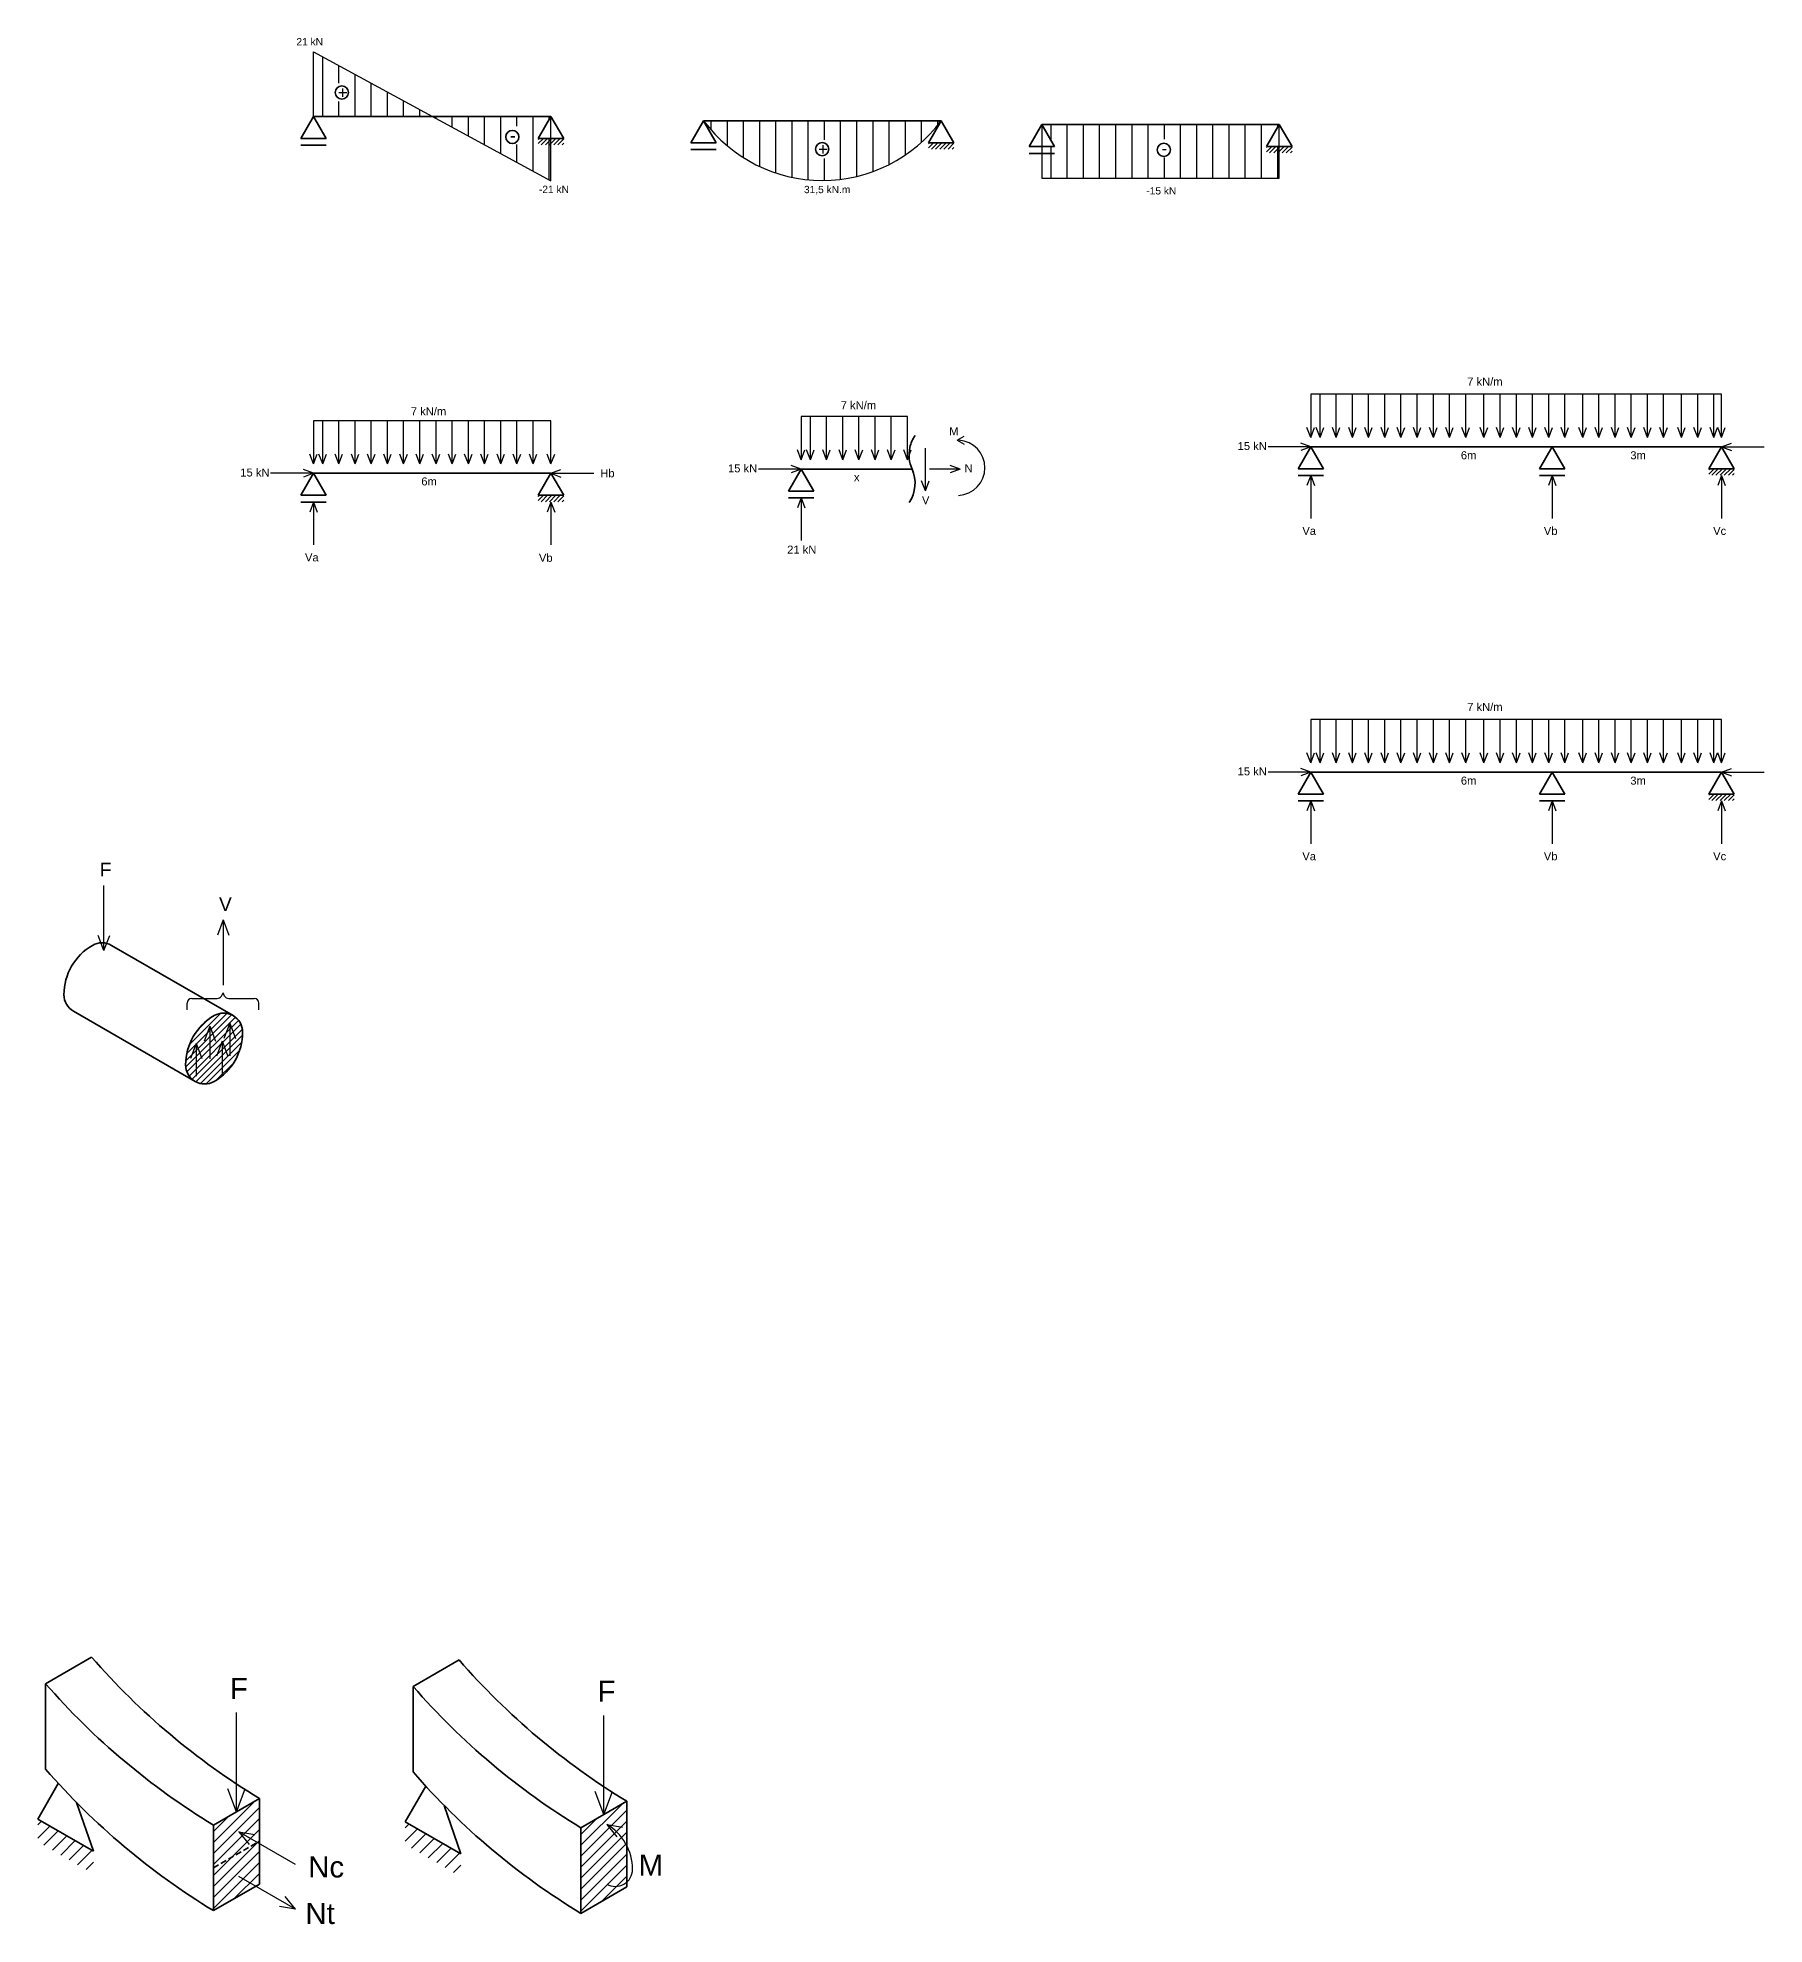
# Model space of a CAD drawing. Header units: millimetres. Extents: x 169 to 2712, y -404 to 335.
# Drawn here: x 780.2 to 1152.7, y -205.3 to 201.8 of the extents above; entities that cross this region are included whole.
import ezdxf

# ---------------------------------------------------------------- set-up
doc = ezdxf.new("R2010")
doc.units = ezdxf.units.MM
doc.linetypes.add('HIDDEN2', pattern=[4.675, 3.175, -1.5])
doc.layers.add('l1', color=7, linetype='Continuous', lineweight=35)
doc.layers.add('l2', color=1, linetype='Continuous', lineweight=30)
doc.styles.get("Standard").update_dxf_attribs({"font": 'txt.shx'})

msp = doc.modelspace()

# ---------------------------------------------------------------- hatches: boundary and pattern name
h = msp.add_hatch()
h.set_pattern_fill('ANSI31', color=1, scale=1.1, angle=45, style=0)
h.paths.add_polyline_path([(996.84, 183.11), (1048.1, 183.11), (1045.36, 178.36), (1048.1, 178.36), (1048.1, 171.53), (996.84, 171.53), (996.84, 176.89), (996.84, 178.36), (999.59, 178.36)])
h.paths.add_polyline_path([(1022, 176), (1024.32, 176), (1024.32, 176.79, 0.336261), (1024.32, 178.51), (1024.32, 179.98), (1022, 179.98), (1022, 178.43, 0.298452), (1022, 176.87)], flags=16)
h = msp.add_hatch()
h.set_pattern_fill('ANSI31', color=256, scale=0.3, style=0)
h.set_pattern_definition([(45, (297.5059, -28.4114), (-0.6735192, 0.6735192), [])])
h.paths.add_polyline_path([(812.12, -19.83, -0.267949), (818.27, -9.18, -0.57735), (824.42, -12.73, -0.267949), (818.27, -23.38, -0.57735)])
h = msp.add_hatch()
h.set_pattern_fill('ANSI31', color=256, scale=0.527035, style=0)
h.paths.add_polyline_path([(818.12, -183.86), (823.08, -180.99), (828.04, -178.13), (828.04, -187.36), (827.59, -187.62), (818.12, -193.09)])
h.paths.add_polyline_path([(818.12, -193.09), (827.59, -187.62), (828.04, -187.87), (828.04, -196.59), (827.24, -197.05), (818.12, -202.32)])
h = msp.add_hatch()
h.set_pattern_fill('ANSI31', color=256, scale=0.527035, style=0)
h.set_pattern_definition([(45, (79.2988, -0.603), (-1.1832267, 1.1832267), [])])
h.paths.add_polyline_path([(897.42, -184.46), (902.38, -181.59), (907.34, -178.73), (907.34, -187.96), (906.89, -188.22), (897.42, -193.69)])
h.paths.add_polyline_path([(897.42, -193.69), (906.89, -188.22), (907.34, -188.48), (907.34, -197.19), (906.54, -197.65), (897.42, -202.92)])
at = {"layer": 'l1'}
h = msp.add_hatch(dxfattribs=at)
h.set_pattern_fill('ANSI31', color=256, scale=0.2, style=0)
h.set_pattern_definition([(45, (603.49394, -38.3516), (-0.4490128, 0.4490128), [])])
h.paths.add_polyline_path([(888.2, 180.13), (893.69, 180.13), (893.69, 178.75), (888.2, 178.75)])
h = msp.add_hatch(dxfattribs=at)
h.set_pattern_fill('ANSI31', color=256, scale=0.2, style=0)
h.set_pattern_definition([(45, (687.68654, -39.2871), (-0.4490128, 0.4490128), [])])
h.paths.add_polyline_path([(972.39, 179.19), (977.88, 179.19), (977.88, 177.81), (972.39, 177.81)])
h = msp.add_hatch(dxfattribs=at)
h.set_pattern_fill('ANSI31', color=256, scale=0.2, style=0)
h.set_pattern_definition([(45, (760.65345, -40.11863), (-0.4490128, 0.4490128), [])])
h.paths.add_polyline_path([(1045.36, 178.36), (1050.85, 178.36), (1050.85, 176.98), (1045.36, 176.98)])
h = msp.add_hatch(dxfattribs=at)
h.set_pattern_fill('ANSI31', color=256, scale=0.2, style=0)
h.set_pattern_definition([(45, (856.07235, -109.6555), (-0.4490128, 0.4490128), [])])
h.paths.add_polyline_path([(1140.78, 108.82), (1146.26, 108.82), (1146.26, 107.44), (1140.78, 107.44)])
h = msp.add_hatch(dxfattribs=at)
h.set_pattern_fill('ANSI31', color=256, scale=0.2, style=0)
h.set_pattern_definition([(45, (603.49394, -115.37226), (-0.4490128, 0.4490128), [])])
h.paths.add_polyline_path([(888.2, 103.11), (893.69, 103.11), (893.69, 101.73), (888.2, 101.73)])
h = msp.add_hatch(dxfattribs=at)
h.set_pattern_fill('ANSI31', color=256, scale=0.2, style=0)
h.set_pattern_definition([(45, (856.07235, -179.8659), (-0.4490128, 0.4490128), [])])
h.paths.add_polyline_path([(1140.78, 38.61), (1146.26, 38.61), (1146.26, 37.23), (1140.78, 37.23)])
h = msp.add_hatch(dxfattribs=at)
h.set_pattern_fill('ANSI31', color=256, scale=0.638137, style=0)
h.set_pattern_definition([(45, (-9.1416, 84.1299), (-1.4326586, 1.4326586), [])])
h.paths.add_polyline_path([(780.2, -182.55), (792.22, -189.49), (792.22, -194.38), (780.2, -187.44)])
h = msp.add_hatch(dxfattribs=at)
h.set_pattern_fill('ANSI31', color=256, scale=0.638137, style=0)
h.set_pattern_definition([(45, (70.1572, 83.5268), (-1.4326586, 1.4326586), [])])
h.paths.add_polyline_path([(859.5, -183.16), (871.52, -190.09), (871.52, -194.98), (859.5, -188.04)])

# ---------------------------------------------------------------- linework, layer by layer
at = {"color": 1}
for p, q in [((841.69, 184.88), (841.69, 197.7)), ((845.19, 192.05), (845.19, 195.8)), ((848.68, 184.88), (848.68, 193.91)), ((852.17, 184.88), (852.17, 192.01)), ((845.19, 184.88), (845.19, 188.07)), ((855.66, 184.88), (855.66, 190.12)), ((859.16, 184.88), (859.16, 188.22)), ((862.65, 184.88), (862.65, 186.33)), ((866.14, 184.43), (866.14, 184.88)), ((869.63, 182.54), (869.63, 184.88)), ((873.12, 180.64), (873.12, 184.88)), ((876.62, 178.75), (876.62, 184.88)), ((880.11, 176.85), (880.11, 184.88)), ((883.6, 182.75), (883.6, 184.88)), ((887.1, 173.06), (887.1, 184.88)), ((925.51, 181.94), (925.51, 183.94)), ((929, 178.52), (929, 183.94)), ((932.5, 175.97), (932.5, 183.94)), ((935.99, 174.06), (935.99, 183.94)), ((939.48, 172.68), (939.48, 183.94)), ((942.98, 171.74), (942.98, 183.94)), ((946.47, 171.22), (946.47, 183.94)), ((949.96, 179.8), (949.96, 183.94)), ((953.45, 171.3), (953.45, 183.94)), ((956.95, 171.94), (956.95, 183.94)), ((960.44, 173), (960.44, 183.94)), ((963.93, 174.52), (963.93, 183.94)), ((967.42, 176.58), (967.42, 183.94)), ((970.92, 179.31), (970.92, 183.94)), ((974.41, 183.03), (974.41, 183.94)), ((949.96, 171.07), (949.96, 175.82))]:
    msp.add_line(p, q, dxfattribs=at)
for p, q in [((890.59, 184.27), (890.59, 184.88)), ((974.78, 183.33), (974.78, 183.94)), ((890.59, 171.17), (890.59, 180.13)), ((883.6, 174.96), (883.6, 178.78)), ((812.44, -7.95), (812.44, -6.48)), ((813.44, -5.48), (818.94, -5.48)), ((819.83, -4.96), (820.18, -4.29)), ((820.53, -4.96), (820.18, -4.29)), ((821.41, -5.48), (826.92, -5.48)), ((827.92, -7.95), (827.92, -6.48))]:
    msp.add_line(p, q)
for centre, start, end in [((813.44, -6.48), 90, 180), ((818.94, -4.48), 270, 331.9275), ((821.41, -4.48), 208.0725, 270), ((826.92, -6.48), 0, 90)]:
    msp.add_arc(centre, 1, start, end)
at = {"layer": 'l1'}
for p, q in [((836.94, 180.13), (839.68, 184.88)), ((839.68, 184.88), (890.94, 184.88)), ((839.68, 184.88), (842.43, 180.13)), ((888.2, 180.13), (890.94, 184.88)), ((890.94, 184.88), (893.69, 180.13)), ((921.13, 179.19), (923.88, 183.94)), ((923.88, 183.94), (975.13, 183.94)), ((923.88, 183.94), (926.62, 179.19)), ((972.39, 179.19), (975.13, 183.94)), ((975.13, 183.94), (977.88, 179.19)), ((836.94, 180.13), (842.43, 180.13)), ((888.2, 180.13), (893.69, 180.13)), ((921.13, 179.19), (926.62, 179.19)), ((972.39, 179.19), (977.88, 179.19)), ((994.1, 178.36), (996.84, 183.11)), ((996.84, 183.11), (1048.1, 183.11)), ((996.84, 183.11), (999.59, 178.36)), ((1045.36, 178.36), (1048.1, 183.11)), ((1048.1, 183.11), (1050.85, 178.36)), ((836.94, 178.65), (842.43, 178.65)), ((921.13, 177.72), (926.62, 177.72)), ((994.1, 178.36), (999.59, 178.36)), ((994.1, 176.89), (999.59, 176.89)), ((1045.36, 178.36), (1050.85, 178.36)), ((1052.14, 108.82), (1054.88, 113.58)), ((1054.88, 113.58), (1092.26, 113.58)), ((1054.88, 113.58), (1057.62, 108.82)), ((1092.26, 113.58), (1143.52, 113.58)), ((1104.25, 108.82), (1106.99, 113.58)), ((1106.99, 113.58), (1109.74, 108.82)), ((1140.78, 108.82), (1143.52, 113.58)), ((1143.52, 113.58), (1146.26, 108.82)), ((836.94, 103.11), (839.68, 107.86)), ((839.68, 107.86), (890.94, 107.86)), ((839.68, 107.86), (842.43, 103.11)), ((888.2, 103.11), (890.94, 107.86)), ((890.94, 107.86), (893.69, 103.11)), ((942.17, 104.01), (944.91, 108.76)), ((944.91, 108.76), (947.66, 104.01)), ((944.91, 108.76), (968.86, 108.76)), ((1052.14, 108.82), (1057.62, 108.82)), ((1052.14, 107.35), (1057.62, 107.35)), ((1104.25, 108.82), (1109.74, 108.82)), ((1104.25, 107.35), (1109.74, 107.35)), ((1140.78, 108.82), (1146.26, 108.82)), ((836.94, 103.11), (842.43, 103.11)), ((888.2, 103.11), (893.69, 103.11)), ((942.17, 104.01), (947.66, 104.01)), ((942.17, 102.54), (947.66, 102.54)), ((836.94, 101.63), (842.43, 101.63)), ((1052.14, 38.61), (1054.88, 43.37)), ((1054.88, 43.37), (1092.26, 43.37)), ((1054.88, 43.37), (1057.62, 38.61)), ((1092.26, 43.37), (1143.52, 43.37)), ((1104.25, 38.61), (1106.99, 43.37)), ((1106.99, 43.37), (1109.74, 38.61)), ((1140.78, 38.61), (1143.52, 43.37)), ((1143.52, 43.37), (1146.26, 38.61)), ((1052.14, 38.61), (1057.62, 38.61)), ((1052.14, 37.14), (1057.62, 37.14)), ((1104.25, 38.61), (1109.74, 38.61)), ((1104.25, 37.14), (1109.74, 37.14)), ((1140.78, 38.61), (1146.26, 38.61)), ((796.11, 5.98), (822.37, -9.18)), ((814.17, -23.38), (787.91, -8.22)), ((781.9, -153.34), (791.83, -147.61)), ((861.2, -153.94), (871.12, -148.22)), ((781.9, -153.34), (781.9, -171.8)), ((861.2, -153.94), (861.2, -172.4)), ((780.2, -182.55), (784.64, -174.87)), ((792.22, -189.49), (788.59, -179)), ((818.12, -183.86), (828.04, -178.13)), ((828.04, -178.13), (828.04, -196.59)), ((859.5, -183.16), (863.94, -175.47)), ((897.42, -184.46), (907.34, -178.73)), ((907.34, -178.73), (907.34, -197.19)), ((780.2, -182.55), (792.22, -189.49)), ((859.5, -183.16), (871.52, -190.09)), ((871.52, -190.09), (867.88, -179.6)), ((818.12, -183.86), (818.12, -202.32)), ((897.42, -184.46), (897.42, -202.92)), ((818.12, -202.32), (828.04, -196.59)), ((897.42, -202.92), (907.34, -197.19))]:
    msp.add_line(p, q, dxfattribs=at)
at = {"layer": 'l1', "linetype": 'HIDDEN2', "ltscale": 0.4}
msp.add_line((818.12, -193.09), (828.04, -187.36), dxfattribs=at)
at = {"layer": 'l1'}
for points in [[(968.21, 101.52, 0.262917), (968.86, 108.76, -0.162536), (968.39, 113.43, -0.096268), (969.52, 116.01)], [(828.04, -178.13, -0.077272), (791.83, -147.61)], [(907.34, -178.73, -0.077272), (871.12, -148.22)], [(818.12, -183.86, -0.077272), (781.9, -153.34)], [(897.42, -184.46, -0.077272), (861.2, -153.94)], [(818.12, -202.32, -0.077272), (781.9, -171.8)], [(897.42, -202.92, -0.077272), (861.2, -172.4)]]:
    msp.add_lwpolyline(points, format="xyb", dxfattribs=at)
for centre in [(845.82, 190.04), (882.61, 180.43), (949.46, 177.79), (1023.19, 177.65)]:
    msp.add_circle(centre, 1.42, dxfattribs=at)
for centre, radius, start, end in [((798.16, -4.67), 12.3, 120, 180), ((794.06, 2.43), 4.1, 60, 120), ((789.96, -4.67), 4.1, 180, 240), ((820.32, -12.73), 4.1, 360, 120), ((812.12, -12.73), 12.3, 300, 360), ((816.22, -19.83), 4.1, 180, 300)]:
    msp.add_arc(centre, radius, start, end, dxfattribs=at)
at = {"layer": 'l1', "ltscale": 0.4}
msp.add_arc((824.42, -19.83), 12.3, 120, 180, dxfattribs=at)
at = {"layer": 'l2', "color": 1}
msp.add_line((839.68, 198.79), (890.94, 170.98), dxfattribs=at)
at = {"layer": 'l2'}
for p, q in [((996.84, 183.11), (996.84, 171.53)), ((1048.1, 171.53), (1048.1, 183.11)), ((996.84, 171.53), (1048.1, 171.53)), ((1143.52, 124.92), (1054.88, 124.92)), ((1054.88, 124.92), (1054.88, 115.59)), ((1056.89, 115.59), (1056.89, 124.92)), ((1060.38, 115.59), (1060.38, 124.92)), ((1063.87, 115.59), (1063.87, 124.92)), ((1067.37, 115.59), (1067.37, 124.92)), ((1070.86, 115.59), (1070.86, 124.92)), ((1074.35, 115.59), (1074.35, 124.92)), ((1077.84, 115.59), (1077.84, 124.92)), ((1081.34, 115.59), (1081.34, 124.92)), ((1084.83, 115.59), (1084.83, 124.92)), ((1088.32, 115.59), (1088.32, 124.92)), ((1092.26, 115.59), (1092.26, 124.92)), ((1095.75, 115.59), (1095.75, 124.92)), ((1099.25, 115.59), (1099.25, 124.92)), ((1102.74, 115.59), (1102.74, 124.92)), ((1106.23, 115.59), (1106.23, 124.92)), ((1109.72, 115.59), (1109.72, 124.92)), ((1113.57, 115.59), (1113.57, 124.92)), ((1117.06, 115.59), (1117.06, 124.92)), ((1120.56, 115.59), (1120.56, 124.92)), ((1124.05, 115.59), (1124.05, 124.92)), ((1127.54, 115.59), (1127.54, 124.92)), ((1131.03, 115.59), (1131.03, 124.92)), ((1134.88, 115.59), (1134.88, 124.92)), ((1138.37, 115.59), (1138.37, 124.92)), ((1141.86, 115.59), (1141.86, 124.92)), ((1143.52, 115.59), (1143.52, 124.92)), ((890.94, 119.21), (839.68, 119.21)), ((839.68, 119.21), (839.68, 109.87)), ((841.69, 109.87), (841.69, 119.21)), ((845.19, 109.87), (845.19, 119.21)), ((848.68, 109.87), (848.68, 119.21)), ((852.17, 109.87), (852.17, 119.21)), ((855.66, 109.87), (855.66, 119.21)), ((859.16, 109.87), (859.16, 119.21)), ((862.65, 109.87), (862.65, 119.21)), ((866.14, 109.87), (866.14, 119.21)), ((869.63, 109.87), (869.63, 119.21)), ((873.12, 109.87), (873.12, 119.21)), ((876.62, 109.87), (876.62, 119.21)), ((880.11, 109.87), (880.11, 119.21)), ((883.6, 109.87), (883.6, 119.21)), ((887.1, 109.87), (887.1, 119.21)), ((890.94, 109.87), (890.94, 119.21)), ((944.91, 120.11), (944.91, 110.77)), ((967.88, 120.11), (944.91, 120.11)), ((946.92, 110.77), (946.92, 120.11)), ((950.41, 110.77), (950.41, 120.11)), ((953.91, 110.77), (953.91, 120.11)), ((957.4, 110.77), (957.4, 120.11)), ((960.89, 110.77), (960.89, 120.11)), ((964.38, 110.77), (964.38, 120.11)), ((967.88, 110.77), (967.88, 120.11)), ((978.61, 115.01), (980.13, 115.87)), ((978.61, 115.01), (980.13, 114.16)), ((1054.88, 113.58), (1052.74, 114.38)), ((1054.88, 115.59), (1054.07, 117.72)), ((1054.88, 115.59), (1055.69, 117.72)), ((1056.89, 115.59), (1056.08, 117.72)), ((1056.89, 115.59), (1057.7, 117.72)), ((1060.38, 115.59), (1059.57, 117.72)), ((1060.38, 115.59), (1061.19, 117.72)), ((1063.87, 115.59), (1063.07, 117.72)), ((1063.87, 115.59), (1064.68, 117.72)), ((1067.37, 115.59), (1066.56, 117.72)), ((1067.37, 115.59), (1068.17, 117.72)), ((1070.86, 115.59), (1070.05, 117.72)), ((1070.86, 115.59), (1071.67, 117.72)), ((1074.35, 115.59), (1073.54, 117.72)), ((1074.35, 115.59), (1075.16, 117.72)), ((1077.84, 115.59), (1077.04, 117.72)), ((1077.84, 115.59), (1078.65, 117.72)), ((1081.34, 115.59), (1080.53, 117.72)), ((1081.34, 115.59), (1082.14, 117.72)), ((1084.83, 115.59), (1084.02, 117.72)), ((1084.83, 115.59), (1085.64, 117.72)), ((1088.32, 115.59), (1087.51, 117.72)), ((1088.32, 115.59), (1089.13, 117.72)), ((1092.26, 115.59), (1091.45, 117.72)), ((1092.26, 115.59), (1093.07, 117.72)), ((1095.75, 115.59), (1094.95, 117.72)), ((1095.75, 115.59), (1096.56, 117.72)), ((1099.25, 115.59), (1098.44, 117.72)), ((1099.25, 115.59), (1100.05, 117.72)), ((1102.74, 115.59), (1101.93, 117.72)), ((1102.74, 115.59), (1103.55, 117.72)), ((1106.23, 115.59), (1105.42, 117.72)), ((1106.23, 115.59), (1107.04, 117.72)), ((1109.72, 115.59), (1108.92, 117.72)), ((1109.72, 115.59), (1110.53, 117.72)), ((1113.57, 115.59), (1112.76, 117.72)), ((1113.57, 115.59), (1114.38, 117.72)), ((1117.06, 115.59), (1116.26, 117.72)), ((1117.06, 115.59), (1117.87, 117.72)), ((1120.56, 115.59), (1119.75, 117.72)), ((1120.56, 115.59), (1121.36, 117.72)), ((1124.05, 115.59), (1123.24, 117.72)), ((1124.05, 115.59), (1124.86, 117.72)), ((1127.54, 115.59), (1126.73, 117.72)), ((1127.54, 115.59), (1128.35, 117.72)), ((1131.03, 115.59), (1130.23, 117.72)), ((1131.03, 115.59), (1131.84, 117.72)), ((1134.88, 115.59), (1134.07, 117.72)), ((1134.88, 115.59), (1135.69, 117.72)), ((1138.37, 115.59), (1137.57, 117.72)), ((1138.37, 115.59), (1139.18, 117.72)), ((1141.86, 115.59), (1141.06, 117.72)), ((1141.86, 115.59), (1142.67, 117.72)), ((1143.52, 115.59), (1142.71, 117.72)), ((1143.52, 115.59), (1144.33, 117.72)), ((1143.52, 113.58), (1145.66, 114.38)), ((839.68, 109.87), (838.88, 112.01)), ((839.68, 109.87), (840.49, 112.01)), ((841.69, 109.87), (840.89, 112.01)), ((841.69, 109.87), (842.5, 112.01)), ((845.19, 109.87), (844.38, 112.01)), ((845.19, 109.87), (845.99, 112.01)), ((848.68, 109.87), (847.87, 112.01)), ((848.68, 109.87), (849.48, 112.01)), ((852.17, 109.87), (851.36, 112.01)), ((852.17, 109.87), (852.98, 112.01)), ((855.66, 109.87), (854.86, 112.01)), ((855.66, 109.87), (856.47, 112.01)), ((859.16, 109.87), (858.35, 112.01)), ((859.16, 109.87), (859.96, 112.01)), ((862.65, 109.87), (861.84, 112.01)), ((862.65, 109.87), (863.45, 112.01)), ((866.14, 109.87), (865.33, 112.01)), ((866.14, 109.87), (866.95, 112.01)), ((869.63, 109.87), (868.83, 112.01)), ((869.63, 109.87), (870.44, 112.01)), ((873.12, 109.87), (872.32, 112.01)), ((873.12, 109.87), (873.93, 112.01)), ((876.62, 109.87), (875.81, 112.01)), ((876.62, 109.87), (877.42, 112.01)), ((880.11, 109.87), (879.3, 112.01)), ((880.11, 109.87), (880.92, 112.01)), ((883.6, 109.87), (882.8, 112.01)), ((883.6, 109.87), (884.41, 112.01)), ((887.1, 109.87), (886.29, 112.01)), ((887.1, 109.87), (887.9, 112.01)), ((890.94, 109.87), (890.13, 112.01)), ((890.94, 109.87), (891.75, 112.01)), ((944.91, 110.77), (944.11, 112.91)), ((944.91, 110.77), (945.72, 112.91)), ((946.92, 110.77), (946.11, 112.91)), ((946.92, 110.77), (947.73, 112.91)), ((950.41, 110.77), (949.61, 112.91)), ((950.41, 110.77), (951.22, 112.91)), ((953.91, 110.77), (953.1, 112.91)), ((953.91, 110.77), (954.71, 112.91)), ((957.4, 110.77), (956.59, 112.91)), ((957.4, 110.77), (958.21, 112.91)), ((960.89, 110.77), (960.08, 112.91)), ((960.89, 110.77), (961.7, 112.91)), ((964.38, 110.77), (963.58, 112.91)), ((964.38, 110.77), (965.19, 112.91)), ((967.88, 110.77), (967.07, 112.91)), ((967.88, 110.77), (968.68, 112.91)), ((971.73, 104.07), (971.73, 113.29)), ((1054.88, 113.58), (1045.66, 113.58)), ((1054.88, 113.58), (1052.74, 112.77)), ((1143.52, 113.58), (1145.66, 112.77)), ((1143.52, 113.58), (1152.74, 113.58)), ((839.68, 107.86), (830.46, 107.86)), ((839.68, 107.86), (837.55, 108.67)), ((839.68, 107.86), (837.55, 107.05)), ((890.94, 107.86), (893.08, 108.67)), ((890.94, 107.86), (893.08, 107.05)), ((890.94, 107.86), (900.16, 107.86)), ((944.91, 108.76), (935.69, 108.76)), ((944.91, 108.76), (942.78, 109.57)), ((944.91, 108.76), (942.78, 107.96)), ((971.73, 104.07), (970.92, 106.21)), ((971.73, 104.07), (972.54, 106.21)), ((979.22, 108.76), (972.6, 108.76)), ((979.22, 108.76), (977.09, 109.57)), ((979.22, 108.76), (977.09, 107.96)), ((1054.88, 107.35), (1054.07, 105.21)), ((1054.88, 107.35), (1054.88, 98.13)), ((1054.88, 107.35), (1055.69, 105.21)), ((1106.99, 107.35), (1106.18, 105.21)), ((1106.99, 107.35), (1106.99, 98.13)), ((1106.99, 107.35), (1107.8, 105.21)), ((1143.52, 107.35), (1142.71, 105.21)), ((1143.52, 107.35), (1143.52, 98.13)), ((1143.52, 107.35), (1144.33, 105.21)), ((944.91, 102.54), (944.11, 100.4)), ((944.91, 102.54), (944.91, 93.32)), ((944.91, 102.54), (945.72, 100.4)), ((839.68, 101.63), (838.88, 99.5)), ((839.68, 101.63), (839.68, 92.41)), ((839.68, 101.63), (840.49, 99.5)), ((890.94, 101.63), (890.13, 99.5)), ((890.94, 101.63), (890.94, 92.41)), ((890.94, 101.63), (891.75, 99.5)), ((1143.52, 54.71), (1054.88, 54.71)), ((1054.88, 54.71), (1054.88, 45.38)), ((1056.89, 45.38), (1056.89, 54.71)), ((1060.38, 45.38), (1060.38, 54.71)), ((1063.87, 45.38), (1063.87, 54.71)), ((1067.37, 45.38), (1067.37, 54.71)), ((1070.86, 45.38), (1070.86, 54.71)), ((1074.35, 45.38), (1074.35, 54.71)), ((1077.84, 45.38), (1077.84, 54.71)), ((1081.34, 45.38), (1081.34, 54.71)), ((1084.83, 45.38), (1084.83, 54.71)), ((1088.32, 45.38), (1088.32, 54.71)), ((1092.26, 45.38), (1092.26, 54.71)), ((1095.75, 45.38), (1095.75, 54.71)), ((1099.25, 45.38), (1099.25, 54.71)), ((1102.74, 45.38), (1102.74, 54.71)), ((1106.23, 45.38), (1106.23, 54.71)), ((1109.72, 45.38), (1109.72, 54.71)), ((1113.57, 45.38), (1113.57, 54.71)), ((1117.06, 45.38), (1117.06, 54.71)), ((1120.56, 45.38), (1120.56, 54.71)), ((1124.05, 45.38), (1124.05, 54.71)), ((1127.54, 45.38), (1127.54, 54.71)), ((1131.03, 45.38), (1131.03, 54.71)), ((1134.88, 45.38), (1134.88, 54.71)), ((1138.37, 45.38), (1138.37, 54.71)), ((1141.86, 45.38), (1141.86, 54.71)), ((1143.52, 45.38), (1143.52, 54.71)), ((1054.88, 45.38), (1054.07, 47.51)), ((1054.88, 45.38), (1055.69, 47.51)), ((1056.89, 45.38), (1056.08, 47.51)), ((1056.89, 45.38), (1057.7, 47.51)), ((1060.38, 45.38), (1059.57, 47.51)), ((1060.38, 45.38), (1061.19, 47.51)), ((1063.87, 45.38), (1063.07, 47.51)), ((1063.87, 45.38), (1064.68, 47.51)), ((1067.37, 45.38), (1066.56, 47.51)), ((1067.37, 45.38), (1068.17, 47.51)), ((1070.86, 45.38), (1070.05, 47.51)), ((1070.86, 45.38), (1071.67, 47.51)), ((1074.35, 45.38), (1073.54, 47.51)), ((1074.35, 45.38), (1075.16, 47.51)), ((1077.84, 45.38), (1077.04, 47.51)), ((1077.84, 45.38), (1078.65, 47.51)), ((1081.34, 45.38), (1080.53, 47.51)), ((1081.34, 45.38), (1082.14, 47.51)), ((1084.83, 45.38), (1084.02, 47.51)), ((1084.83, 45.38), (1085.64, 47.51)), ((1088.32, 45.38), (1087.51, 47.51)), ((1088.32, 45.38), (1089.13, 47.51)), ((1092.26, 45.38), (1091.45, 47.51)), ((1092.26, 45.38), (1093.07, 47.51)), ((1095.75, 45.38), (1094.95, 47.51)), ((1095.75, 45.38), (1096.56, 47.51)), ((1099.25, 45.38), (1098.44, 47.51)), ((1099.25, 45.38), (1100.05, 47.51)), ((1102.74, 45.38), (1101.93, 47.51)), ((1102.74, 45.38), (1103.55, 47.51)), ((1106.23, 45.38), (1105.42, 47.51)), ((1106.23, 45.38), (1107.04, 47.51)), ((1109.72, 45.38), (1108.92, 47.51)), ((1109.72, 45.38), (1110.53, 47.51)), ((1113.57, 45.38), (1112.76, 47.51)), ((1113.57, 45.38), (1114.38, 47.51)), ((1117.06, 45.38), (1116.26, 47.51)), ((1117.06, 45.38), (1117.87, 47.51)), ((1120.56, 45.38), (1119.75, 47.51)), ((1120.56, 45.38), (1121.36, 47.51)), ((1124.05, 45.38), (1123.24, 47.51)), ((1124.05, 45.38), (1124.86, 47.51)), ((1127.54, 45.38), (1126.73, 47.51)), ((1127.54, 45.38), (1128.35, 47.51)), ((1131.03, 45.38), (1130.23, 47.51)), ((1131.03, 45.38), (1131.84, 47.51)), ((1134.88, 45.38), (1134.07, 47.51)), ((1134.88, 45.38), (1135.69, 47.51)), ((1138.37, 45.38), (1137.57, 47.51)), ((1138.37, 45.38), (1139.18, 47.51)), ((1141.86, 45.38), (1141.06, 47.51)), ((1141.86, 45.38), (1142.67, 47.51)), ((1143.52, 45.38), (1142.71, 47.51)), ((1143.52, 45.38), (1144.33, 47.51)), ((1054.88, 43.37), (1045.66, 43.37)), ((1054.88, 43.37), (1052.74, 44.17)), ((1054.88, 43.37), (1052.74, 42.56)), ((1143.52, 43.37), (1145.66, 44.17)), ((1143.52, 43.37), (1145.66, 42.56)), ((1143.52, 43.37), (1152.74, 43.37)), ((1054.88, 37.14), (1054.07, 35)), ((1054.88, 37.14), (1054.88, 27.92)), ((1054.88, 37.14), (1055.69, 35)), ((1106.99, 37.14), (1106.18, 35)), ((1106.99, 37.14), (1106.99, 27.92)), ((1106.99, 37.14), (1107.8, 35)), ((1143.52, 37.14), (1142.71, 35)), ((1143.52, 37.14), (1143.52, 27.92)), ((1143.52, 37.14), (1144.33, 35)), ((794.5, 4.86), (794.5, 18.92)), ((820.23, 11.46), (819, 8.2)), ((820.23, 11.46), (820.23, -2.59)), ((820.23, 11.46), (821.46, 8.2)), ((794.5, 4.86), (793.27, 8.12)), ((794.5, 4.86), (795.73, 8.12)), ((817.33, -11.44), (816.1, -14.7)), ((817.33, -11.44), (817.33, -18.47)), ((817.33, -11.44), (818.57, -14.7)), ((821.62, -10.82), (820.39, -14.08)), ((821.62, -10.82), (821.62, -17.85)), ((821.62, -10.82), (822.85, -14.08)), ((814.39, -15.2), (813.16, -18.46)), ((814.39, -15.2), (814.39, -22.23)), ((814.39, -15.2), (815.62, -18.46)), ((820.01, -14.66), (818.78, -17.92)), ((820.01, -14.66), (820.01, -21.69)), ((820.01, -14.66), (821.25, -17.92)), ((823.08, -180.99), (823.08, -159.58)), ((902.38, -181.59), (902.38, -160.19)), ((823.08, -180.99), (821.21, -176.03)), ((823.08, -180.99), (824.95, -176.03)), ((902.38, -181.59), (900.5, -176.63)), ((902.38, -181.59), (904.25, -176.63)), ((835.81, -192.36), (823.63, -185.33)), ((823.63, -185.33), (827.07, -185.89)), ((823.63, -185.33), (825.84, -188.02)), ((902.97, -183.71), (906.4, -184.27)), ((902.97, -183.71), (905.17, -186.4)), ((835.81, -201.99), (823.63, -194.96)), ((835.81, -201.99), (833.6, -199.3)), ((835.81, -201.99), (832.37, -201.43))]:
    msp.add_line(p, q, dxfattribs=at)
for points in [[(839.68, 184.88), (839.68, 198.79)], [(890.94, 170.98), (890.94, 184.88)]]:
    msp.add_lwpolyline(points, dxfattribs=at)
msp.add_lwpolyline([(923.88, 183.94, 0.50295), (975.13, 183.94, -14.568206)], format="xyb", dxfattribs=at)
for centre, radius, start, end in [((978.61, 109.04), 5.97, 272.8617, 86.7058), ((897.38, -193.38), 11.17, 0, 60), ((904.83, -193.38), 3.72, 240, 0)]:
    msp.add_arc(centre, radius, start, end, dxfattribs=at)

# ---------------------------------------------------------------- texts
for s, insert, char_height, width, attachment_point in [('{\\fArial|b0|i0|c0|p34;21 kN}', (836.02, 201.77), 1.5729, 6.7076, 1), ('{\\fArial|b0|i0|c0|p34;+}', (844.94, 191.39), 2.6511, 11.3052, 1), ('{\\fArial|b0|i0|c0|p34;-}', (882.08, 182.09), 2.6511, 11.3052, 1), ('{\\fArial|b0|i0|c0|p34;+}', (948.58, 179.14), 2.6511, 11.3052, 1), ('{\\fArial|b0|i0|c0|p34;-}', (1022.66, 179.32), 2.6511, 11.3052, 1), ('{\\fArial|b0|i0|c0|p34;-21 kN}', (888.35, 169.91), 1.5729, 6.7076, 1), ('{\\fArial|b0|i0|c0|p34;31,5 kN.m}', (945.53, 169.88), 1.5729, 9.8489, 1), ('{\\fArial|b0|i0|c0|p34;-15 kN}', (1019.4, 169.6), 1.5729, 9.8489, 1), ('{\\fArial|b0|i0|c0|p34;7 kN/m}', (1088.64, 128.51), 1.7267, 9.865, 1), ('{\\fArial|b0|i0|c0|p34;7 kN/m}', (860.71, 122.1), 1.7267, 9.865, 1), ('{\\fArial|b0|i0|c0|p34;7 kN/m}', (953.47, 123.41), 1.7267, 9.865, 1), ('{\\fArial|b0|i0|c0|p34;M}', (976.88, 116.06), 1.7267, 7.3635, 7), ('{\\fArial|b0|i0|c0|p34;15 kN}', (1039.11, 114.61), 1.7267, 7.3635, 1), ('{\\fArial|b0|i0|c0|p34;6m}', (1087.27, 112.61), 1.7267, 7.3635, 1), ('{\\fArial|b0|i0|c0|p34;3m}', (1123.84, 112.61), 1.7267, 7.3635, 1), ('{\\fArial|b0|i0|c0|p34;15 kN}', (823.91, 108.89), 1.7267, 7.3635, 1), ('{\\fArial|b0|i0|c0|p34;6m}', (862.97, 106.97), 1.7267, 7.3635, 1), ('{\\fArial|b0|i0|c0|p34;Hb}', (901.59, 108.73), 1.7267, 7.3635, 1), ('{\\fArial|b0|i0|c0|p34;15 kN}', (929.14, 109.79), 1.7267, 7.3635, 1), ('{\\fArial|b0|i0|c0|p34;x}', (956.32, 107.87), 1.7267, 7.3635, 1), ('{\\fArial|b0|i0|c0|p34;N}', (980.19, 109.79), 1.7267, 7.3635, 1), ('{\\fArial|b0|i0|c0|p34;V}', (970.99, 102.91), 1.7267, 7.3635, 1), ('{\\fArial|b0|i0|c0|p34;Va}', (1053.07, 96.29), 1.7267, 7.3635, 1), ('{\\fArial|b0|i0|c0|p34;Vb}', (1105.18, 96.29), 1.7267, 7.3635, 1), ('{\\fArial|b0|i0|c0|p34;Vc}', (1141.71, 96.29), 1.7267, 7.3635, 1), ('{\\fArial|b0|i0|c0|p34;Va}', (837.87, 90.57), 1.7267, 7.3635, 1), ('{\\fArial|b0|i0|c0|p34;Vb}', (888.35, 90.49), 1.7267, 7.3635, 1), ('{\\fArial|b0|i0|c0|p34;21 kN}', (941.91, 92.25), 1.7267, 16.476, 1), ('{\\fArial|b0|i0|c0|p34;7 kN/m}', (1088.64, 58.3), 1.7267, 9.865, 1), ('{\\fArial|b0|i0|c0|p34;15 kN}', (1039.11, 44.4), 1.7267, 7.3635, 1), ('{\\fArial|b0|i0|c0|p34;6m}', (1087.27, 42.4), 1.7267, 7.3635, 1), ('{\\fArial|b0|i0|c0|p34;3m}', (1123.84, 42.4), 1.7267, 7.3635, 1), ('{\\fArial|b0|i0|c0|p34;Va}', (1053.07, 26.08), 1.7267, 7.3635, 1), ('{\\fArial|b0|i0|c0|p34;Vb}', (1105.18, 26.08), 1.7267, 7.3635, 1), ('{\\fArial|b0|i0|c0|p34;Vc}', (1141.71, 26.08), 1.7267, 7.3635, 1), ('{\\fArial|b0|i0|c0|p34;F}', (793.58, 23.83), 2.9838, 12.7239, 1), ('{\\fArial|b0|i0|c0|p34;V}', (819.31, 16.37), 2.9838, 12.7239, 1), ('{\\fArial|b0|i0|c0|p34;F}', (821.68, -152.11), 4.5443, 19.3785, 1), ('{\\fArial|b0|i0|c0|p34;F}', (900.97, -152.71), 4.5443, 19.3785, 1), ('{\\fArial|b0|i0|c0|p34;Nc}', (838.56, -190.61), 4.5443, 19.3785, 1), ('{\\fArial|b0|i0|c0|p34;M}', (909.85, -190.21), 4.5443, 19.3785, 1), ('{\\fArial|b0|i0|c0|p34;Nt}', (837.96, -200.66), 4.5443, 19.3785, 1)]:
    msp.add_mtext(s, dxfattribs=dict(insert=insert, char_height=char_height, width=width, attachment_point=attachment_point))

doc.saveas('drawing.dxf')
